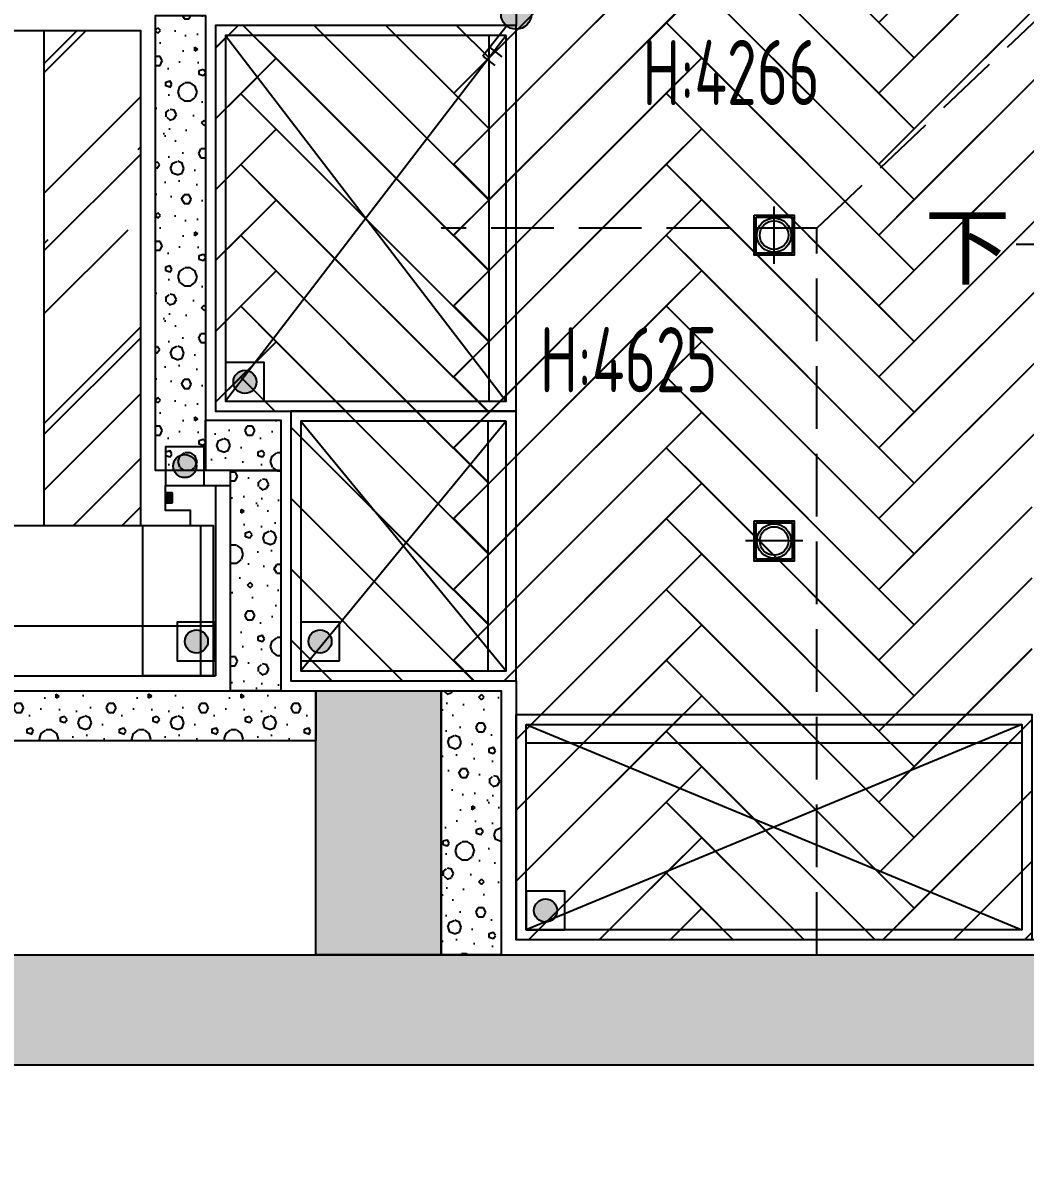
# Model space of a CAD drawing. Header units: millimetres. Extents: x -108767 to 78913, y -380878 to 1470.
# Drawn here: x -30906 to -28905, y -193970 to -191708 of the extents above; entities that cross this region are included whole.
import ezdxf
from ezdxf.enums import TextEntityAlignment as Align
from ezdxf.xclip import XClip

# ---------------------------------------------------------------- set-up
doc = ezdxf.new("R2010")
doc.units = ezdxf.units.MM
doc.header["$LTSCALE"] = 10
doc.header["$XCLIPFRAME"] = 0
doc.set_wipeout_variables(frame=1)
doc.linetypes.add('DASH', pattern=[0.35, 0.25, -0.1])
doc.linetypes.add('DOTE', pattern=[2.42, 2, -0.2, 0.02, -0.2])
for name, color, linetype in [('NW-01-stair(楼梯)', 87, 'Continuous'), ('NW-01-wall(原有墙体)', 255, 'Continuous'), ('NW-01-完成面', 43, 'Continuous'), ('NW-01-尺寸标注', 252, 'Continuous'), ('NW-01wall(新墙体)', 140, 'Continuous'), ('NW-01梁', 4, 'Continuous'), ('NW-02-fix(到顶家具)', 54, 'Continuous'), ('NW-02-light(平面灯具)', 12, 'Continuous'), ('NW-02不到底不到顶家具', 54, 'Continuous'), ('NW-03-地面铺装', 8, 'Continuous'), ('NW-04-light(天花灯具)', 1, 'Continuous'), ('NW-04-天花造型粗线', 163, 'Continuous'), ('NW-完成面（用于平面）', 43, 'Continuous'), ('NW-开关插座', 117, 'Continuous'), ('NW-开关面板', 147, 'Continuous'), ('NW-强弱电插座', 223, 'Continuous'), ('NW-强电插座', 223, 'Continuous'), ('PM-02家具', 3, 'Continuous'), ('平面图', 7, 'Continuous')]:
    doc.layers.add(name, color=color, linetype=linetype)
doc.styles.add('TSSD_REIN', font='tssdeng.shx', dxfattribs={"width": 0.7, "bigfont": 'hztxt.shx'})
doc.styles.add('宋体', font='', dxfattribs={"width": 0.8})
doc.styles.add('黑体', font='', dxfattribs={"width": 0.8, "height": 3})
doc.styles.get('宋体').set_extended_font_data('SimSun')
doc.styles.get('黑体').set_extended_font_data('Microsoft YaHei')
doc.linetypes.add('铝质LED灯条', pattern='A,12.7,-5.08,["AL.LED",宋体,S=2.54,R=0,X=-2.54,Y=-1.27],-10', length=27.78)
pattern_1 = [(0, (54.42, -56.26), (92.2296, 184.45919), [0, -184.45919]), (0, (-53.5, -81.16), (92.2296, 184.45919), [0, -184.45919]), (0, (6.46, -83), (92.2296, 184.45919), [0, -184.45919]), (0, (71.94, -28.6), (92.2296, 184.45919), [0, -184.45919]), (0, (-4.61, -92.23), (92.2296, 184.45919), [0, -184.45919]), (0, (90.39, 87.62), (92.2296, 184.45919), [0, -184.45919]), (0, (34.12, 72.86), (92.2296, 184.45919), [0, -184.45919]), (0, (63.64, 49.8), (92.2296, 184.45919), [0, -184.45919]), (0, (-86.7, 46.11), (92.2296, 184.45919), [0, -184.45919]), (0, (3.69, 37.81), (92.2296, 184.45919), [0, -184.45919]), (0, (-31.36, -9.22), (92.2296, 184.45919), [0, -184.45919]), (0, (-29.51, -78.4), (92.2296, 184.45919), [0, -184.45919]), (0, (39.66, -85.77), (92.2296, 184.45919), [0, -184.45919]), (0, (90.39, -4.61), (92.2296, 184.45919), [0, -184.45919]), (0, (-82.08, -33.2), (92.2296, 184.45919), [0, -184.45919]), (0, (-66.4, -1.84), (92.2296, 184.45919), [0, -184.45919]), (0, (5.53, -14.76), (92.2296, 184.45919), [0, -184.45919]), (0, (-20.29, -41.5), (92.2296, 184.45919), [0, -184.45919]), (0, (-35.05, 19.37), (92.2296, 184.45919), [0, -184.45919]), (0, (-11.99, 88.54), (92.2296, 184.45919), [0, -184.45919]), (0, (-74.7, -71.94), (92.2296, 184.45919), [0, -184.45919]), (0, (26.75, 50.73), (92.2296, 184.45919), [0, -184.45919]), (0, (-59.03, 53.5), (92.2296, 184.45919), [0, -184.45919]), (0, (-73.78, 77.47), (92.2296, 184.45919), [0, -184.45919]), (130.601294, (79.054, 29.865), (-461.1479683, 553.37757044), [8.09824, -3393.1611]), (18.434949, (65.878, 33.378), (461.1479726, 184.4591883), [8.33302, -1158.28932]), (90, (65.88, 25.47), (92.229595, 184.45919), [7.9054, -361.01297]), (161.565051, (73.784, 22.838), (-461.1479766, 184.459176), [8.33302, -1158.28932]), (53.130102, (73.784, 22.838), (92.229595, 184.459189), [8.78377, -913.51216]), (135, (80.81, -71.15), (-92.229606, 184.459177), [7.45328, -514.2761]), (45, (70.27, -71.15), (92.229594, 184.459189), [7.45328, -514.2761]), (135, (75.54, -76.42), (-92.229606, 184.459177), [7.45328, -514.2761]), (45, (75.54, -76.42), (92.229594, 184.459189), [7.45328, -514.2761]), (116.56505, (-7.9, 52.7), (-1e-05, 368.91837), [9.82055, -196.41107]), (180, (-12.3, 61.49), (-92.2296, 184.45919), [10.54053, -173.91866]), (63.43495, (-27.23, 52.7), (1e-07, 368.91838), [9.82055, -196.41107]), (116.56505, (-22.84, 43.92), (-1e-05, 368.91837), [9.82055, -196.41107]), (0, (-22.84, 43.92), (92.2296, 184.45919), [10.54053, -173.91866]), (63.43495, (-12.3, 43.92), (1e-07, 368.91838), [9.82055, -196.41107]), (107.102728, (61.4864, -9.662), (-276.6887736, 922.29594868), [11.94722, -5005.8852]), (143.972626, (57.973, 1.757), (-1752.362276, 1291.2143235), [11.94722, -2496.96889]), (180, (48.31, 8.78), (-92.2296, 184.45919), [11.4189, -173.04028]), (36.027373, (27.23, 1.757), (1752.3622853, 1291.2143111), [11.94722, -2496.96889]), (71.565051, (23.716, -8.784), (276.6887854, 922.2959447), [11.11069, -1155.51165]), (107.102728, (27.23, -20.203), (-276.6887736, 922.29594868), [11.94722, -5005.8852]), (143.972626, (36.892, -27.23), (-1752.362276, 1291.2143235), [11.94722, -2496.96889]), (0, (36.9, -27.23), (92.2296, 184.45919), [11.4189, -173.04028]), (36.027373, (48.311, -27.23), (1752.3622853, 1291.2143111), [11.94722, -2496.96889]), (71.565051, (57.973, -20.203), (276.6887854, 922.2959447), [11.11069, -1155.51165]), (150.255118, (63.243, 76.419), (-276.6887842, 184.4591867), [7.0817, -1480.07582]), (90, (57.09, 72.905), (92.229595, 184.45919), [7.02702, -361.89135]), (29.744881, (57.095, 72.905), (276.6887837, 184.4591882), [7.0817, -1480.07582]), (116.56505, (20.2, -54.46), (-1e-05, 368.91837), [9.82055, -196.41107]), (168.690067, (15.81, -45.676), (-830.0663521, 184.4591846), [8.95772, -1872.16411]), (41.185925, (0, -50.0675), (2305.7398558, 2029.05106764), [9.33728, -3912.31871]), (90, (0, -58.85), (92.229595, 184.45919), [8.78377, -360.1346]), (138.814074, (7.027, -65), (-2305.7398288, 2029.0510983), [9.33728, -3912.31871]), (16.699244, (7.027, -65), (3043.57661373, 922.29594078), [9.17053, -3842.45037]), (60.945396, (15.811, -62.365), (92.22959487, 184.45918847), [9.04345, -3789.20364]), (109.983106, (-57.0945, 22.838), (-461.14797504, 1291.2143218), [10.28114, -4307.79774]), (155.556045, (-60.608, 32.5), (-1198.98473437, 553.3775561), [10.61347, -4447.04414]), (24.4439547, (-79.932, 32.5), (1198.9847304, 553.37756493), [10.61347, -4447.04414]), (70.0168934, (-83.446, 22.838), (461.1479747, 1291.214322), [10.28114, -4307.79774]), (109.983106, (-79.932, 13.176), (-461.14797504, 1291.2143218), [10.28114, -4307.79774]), (160.016893, (-70.27, 9.662), (-461.1479749, 184.4591814), [10.28114, -2148.75827]), (19.9831065, (-70.27, 9.662), (461.147972, 184.4591895), [10.28114, -2148.75827]), (70.0168934, (-60.608, 13.176), (461.1479747, 1291.214322), [10.28114, -4307.79774]), (122.005383, (11.419, 6.149), (-92.2296072, 184.4591801), [8.2866, -1731.89791]), (18.434949, (-0.878, 10.54), (461.1479726, 184.4591883), [8.33302, -1158.28932]), (90, (-0.88, 2.635), (92.229595, 184.45919), [7.9054, -361.01297]), (161.565051, (7.027, 0), (-461.1479766, 184.459176), [8.33302, -1158.28932]), (54.462322, (7.027, 0), (645.6071612, 922.2959445), [7.55608, -3165.99978]), (116.56505, (-42.16, -38.65), (-1e-05, 368.91837), [9.82055, -196.41107]), (180, (-46.55, -29.86), (-92.2296, 184.45919), [9.66215, -174.79703]), (59.036243, (-61.486, -38.649), (92.2295948, 184.4591881), [10.24355, -2140.9016]), (120.963756, (-56.216, -47.432), (-92.2296071, 184.4591806), [10.24355, -2140.9016]), (0, (-56.22, -47.43), (92.2296, 184.45919), [9.66215, -174.79703]), (63.43495, (-46.55, -47.43), (1e-07, 368.91838), [9.82055, -196.41107])]

# ---------------------------------------------------------------- blocks, each defined once
blk = doc.blocks.new('A$C3F3C3A1A')
at = {"layer": 'PM-02家具', "color": 8}
for p, q in [((25, 7.5), (-25, 7.5)), ((0, -10.5), (0, 25.5))]:
    blk.add_line(p, q, dxfattribs=at)
at = {"layer": 'PM-02家具', "color": 12}
for points in [[(20, 15), (-20, 15), (-20, 0), (20, 0)], [(-12, 15), (-18.2, 15), (-18.2, 17.5), (-12, 17.5)], [(-4.4, 15), (-10.6, 15), (-10.6, 17.5), (-4.4, 17.5)], [(3.1, 15), (-3.1, 15), (-3.1, 17.5), (3.1, 17.5)], [(5, 15), (11.2, 15), (11.2, 17.5), (5, 17.5)], [(12.5, 15), (18.7, 15), (18.7, 17.5), (12.5, 17.5)]]:
    blk.add_lwpolyline(points, close=True, dxfattribs=at)
blk = doc.blocks.new('egfdfsdss')
blk.add_wipeout([(-42623.9, -173749.1), (-42603.9, -173749.1), (-42603.9, -173762.4), (-42623.9, -173762.4)])
at = {"layer": 'NW-01-完成面', "color": 251}
for points in [[(-42623.9, -173749.1), (-42603.9, -173749.1), (-42603.9, -173762.4), (-42623.9, -173762.4)], [(-42622.5, -173751.7), (-42605.2, -173751.7), (-42605.2, -173761.1), (-42622.5, -173761.1)]]:
    blk.add_lwpolyline(points, close=True, dxfattribs=at)
at = {"layer": 'NW-01-完成面', "extrusion": (0, 0, -1), "xscale": 0.3506010712517635, "yscale": 0.3506010712517635, "zscale": -0.3506010712517634, "rotation": 180.0000338488528}
blk.add_blockref('A$C3F3C3A1A', (42613.9, -173751.7), dxfattribs=at)
blk = doc.blocks.new('嵌入式射灯1')
at = {"color": 250, "linetype": 'DOTE', "ltscale": 30}
blk.add_line((0, 100), (0, -100), dxfattribs=at)
blk.add_lwpolyline([(-100, 0, 0, 0, 0), (100, 0, 30, 0, 0), (154.9, 0, 0, 0, 0)], format="xyseb", dxfattribs=at)
blk.add_circle((0, 0), 60)
at = {"color": 250}
blk.add_circle((0, 0), 50, dxfattribs=at)
blk = doc.blocks.new('*U237')
at = {"layer": 'NW-04-light(天花灯具)', "color": 1, "ltscale": 15}
blk.add_lwpolyline([(150844.17, -14074.61), (150848.37, -14074.61), (150848.37, -14078.82), (150844.17, -14078.82)], close=True, dxfattribs=at)
at = {"layer": 'NW-04-light(天花灯具)', "color": 8, "ltscale": 15}
blk.add_lwpolyline([(150844.38, -14074.82), (150848.16, -14074.82), (150848.16, -14078.61), (150844.38, -14078.61)], close=True, dxfattribs=at)
at = {"layer": 'NW-04-light(天花灯具)', "color": 1, "linetype": 'DASH', "ltscale": 15, "xscale": 0.03000000000000001, "yscale": 0.03000000000000001, "zscale": 0.03000000000000001, "rotation": 180.0000000002703}
blk.add_blockref('嵌入式射灯1', (150846.27, -14076.71), dxfattribs=at)
blk = doc.blocks.new('*U243')
at = {"layer": 'NW-04-light(天花灯具)', "color": 1, "ltscale": 15}
blk.add_lwpolyline([(150844.17, -14074.61), (150848.37, -14074.61), (150848.37, -14078.82), (150844.17, -14078.82)], close=True, dxfattribs=at)
at = {"layer": 'NW-04-light(天花灯具)', "color": 8, "ltscale": 15}
blk.add_lwpolyline([(150844.38, -14074.82), (150848.16, -14074.82), (150848.16, -14078.61), (150844.38, -14078.61)], close=True, dxfattribs=at)
at = {"layer": 'NW-04-light(天花灯具)', "color": 1, "linetype": 'DASH', "ltscale": 15, "xscale": 0.03000000000000001, "yscale": 0.03000000000000001, "zscale": 0.03000000000000001, "rotation": 270.0000000002702}
blk.add_blockref('嵌入式射灯1', (150846.27, -14076.71), dxfattribs=at)
blk = doc.blocks.new('*U61')
h = blk.add_hatch(color=256)
h.dxf.hatch_style = 1
edge = h.paths.add_edge_path()
edge.add_arc((0, 40), 30, 0, 360)
blk.add_lwpolyline([(-50, -10), (50, -10), (50, 90), (-50, 90)], close=True)
blk.add_circle((0, 40), 30)
blk = doc.blocks.new('*U264')
at = {"layer": 'NW-强电插座', "xscale": 0.7704166666280803, "yscale": 0.7704166666280803, "zscale": 0.7704166666280803}
blk.add_blockref('*U61', (225.9, 1986.4), dxfattribs=at)
blk = doc.blocks.new('eqweqweqweqweqweq')
at = {"layer": 'NW-开关面板'}
h = blk.add_hatch(color=256, dxfattribs=at)
edge = h.paths.add_edge_path()
edge.add_arc((0, 0), 1.011, 0, 360)
for p, q in [((-3.236, 1.806), (-2.521, 2.521)), ((-0.715, 0.715), (-2.521, 2.521)), ((-2.692, 1.262), (-1.977, 1.977)), ((0.715, -0.715), (2.521, -2.521)), ((2.005, -2.005), (2.72, -1.29)), ((2.521, -2.521), (3.236, -1.806))]:
    blk.add_line(p, q, dxfattribs=at)
blk.add_circle((0, 0), 1.011, dxfattribs=at)
blk = doc.blocks.new('*U270')
at = {"layer": 'NW-开关插座', "xscale": 30.1, "yscale": 30.1, "zscale": 30.1}
blk.add_blockref('eqweqweqweqweqweq', (225.9, 2013.9), dxfattribs=at)
blk = doc.blocks.new('GDSGGFDS')
at = {"layer": 'NW-03-地面铺装', "color": 250}
for points in [[(-30894.6, -191707.7), (-30470.4, -191283.5), (-30399.7, -191354.2), (-30823.9, -191778.4)], [(-30046.1, -191707.7), (-29621.9, -191283.5), (-29551.1, -191354.2), (-29975.4, -191778.4)], [(-29197.6, -191707.7), (-28773.3, -191283.5), (-28702.6, -191354.2), (-29126.9, -191778.4)], [(-31318.9, -191424.9), (-31248.2, -191354.2), (-30823.9, -191778.4), (-30894.6, -191849.1)], [(-30470.4, -191424.9), (-30399.7, -191354.2), (-29975.4, -191778.4), (-30046.1, -191849.1)], [(-29621.9, -191424.9), (-29551.1, -191354.2), (-29126.9, -191778.4), (-29197.6, -191849.1)], [(-30046.1, -191849.1), (-29621.9, -191424.9), (-29551.1, -191495.6), (-29975.4, -191919.9)], [(-29197.6, -191849.1), (-28773.3, -191424.9), (-28702.6, -191495.6), (-29126.9, -191919.9)], [(-29621.9, -191566.3), (-29551.1, -191495.6), (-29126.9, -191919.9), (-29197.6, -191990.6)], [(-30895.4, -191991.3), (-30471.1, -191567), (-30400.4, -191637.8), (-30824.7, -192062)], [(-30046.1, -191990.6), (-29621.9, -191566.3), (-29551.1, -191637), (-29975.4, -192061.3)], [(-29197.6, -191990.6), (-28773.3, -191566.3), (-28702.6, -191637), (-29126.9, -192061.3)], [(-30471.1, -191708.5), (-30400.4, -191637.8), (-29976.1, -192062), (-30046.9, -192132.7)], [(-29621.9, -191707.7), (-29551.1, -191637), (-29126.9, -192061.3), (-29197.6, -192132)], [(-30895.4, -192132.7), (-30471.1, -191708.5), (-30400.4, -191779.2), (-30824.7, -192203.4)], [(-30046.1, -192132), (-29621.9, -191707.7), (-29551.1, -191778.4), (-29975.4, -192202.7)], [(-29197.6, -192132), (-28773.3, -191707.7), (-28702.6, -191778.4), (-29126.9, -192202.7)], [(-30471.1, -191849.9), (-30400.4, -191779.2), (-29976.1, -192203.4), (-30046.9, -192274.1)], [(-29621.9, -191849.1), (-29551.1, -191778.4), (-29126.9, -192202.7), (-29197.6, -192273.4)], [(-30046.1, -192273.4), (-29621.9, -191849.1), (-29551.1, -191919.9), (-29975.4, -192344.1)], [(-29197.6, -192273.4), (-28773.3, -191849.1), (-28702.6, -191919.9), (-29126.9, -192344.1)], [(-30895.4, -192274.1), (-30471.1, -191849.9), (-30400.4, -191920.6), (-30824.7, -192344.9)], [(-30471.1, -191991.3), (-30400.4, -191920.6), (-29976.1, -192344.9), (-30046.9, -192415.6)], [(-29621.9, -191990.6), (-29551.1, -191919.9), (-29126.9, -192344.1), (-29197.6, -192414.8)], [(-30895.4, -192415.6), (-30471.1, -191991.3), (-30400.4, -192062), (-30824.7, -192486.3)], [(-30046.1, -192414.8), (-29621.9, -191990.6), (-29551.1, -192061.3), (-29975.4, -192485.5)], [(-29197.6, -192414.8), (-28773.3, -191990.6), (-28702.6, -192061.3), (-29126.9, -192485.5)], [(-30471.1, -192132.7), (-30400.4, -192062), (-29976.1, -192486.3), (-30046.9, -192557)], [(-29621.9, -192132), (-29551.1, -192061.3), (-29126.9, -192485.5), (-29197.6, -192556.3)], [(-30895.4, -192557), (-30471.1, -192132.7), (-30400.4, -192203.4), (-30824.7, -192627.7)], [(-30046.1, -192556.3), (-29621.9, -192132), (-29551.1, -192202.7), (-29975.4, -192627)], [(-29197.6, -192556.3), (-28773.3, -192132), (-28702.6, -192202.7), (-29126.9, -192627)], [(-30471.1, -192274.1), (-30400.4, -192203.4), (-29976.1, -192627.7), (-30046.9, -192698.4)], [(-29621.9, -192273.4), (-29551.1, -192202.7), (-29126.9, -192627), (-29197.6, -192697.7)], [(-30895.4, -192698.4), (-30471.1, -192274.1), (-30400.4, -192344.9), (-30824.7, -192769.1)], [(-30046.1, -192697.7), (-29621.9, -192273.4), (-29551.1, -192344.1), (-29975.4, -192768.4)], [(-29197.6, -192697.7), (-28773.3, -192273.4), (-28702.6, -192344.1), (-29126.9, -192768.4)], [(-30471.1, -192415.6), (-30400.4, -192344.9), (-29976.1, -192769.1), (-30046.9, -192839.8)], [(-29621.9, -192414.8), (-29551.1, -192344.1), (-29126.9, -192768.4), (-29197.6, -192839.1)], [(-30895.4, -192839.8), (-30471.1, -192415.6), (-30400.4, -192486.3), (-30824.7, -192910.5)], [(-30046.1, -192839.1), (-29621.9, -192414.8), (-29551.1, -192485.5), (-29975.4, -192909.8)], [(-29197.6, -192839.1), (-28773.3, -192414.8), (-28702.6, -192485.5), (-29126.9, -192909.8)], [(-30471.1, -192557), (-30400.4, -192486.3), (-29976.1, -192910.5), (-30046.9, -192981.3)], [(-29621.9, -192556.3), (-29551.1, -192485.5), (-29126.9, -192909.8), (-29197.6, -192980.5)], [(-30046.1, -192980.5), (-29621.9, -192556.3), (-29551.1, -192627), (-29975.4, -193051.2)], [(-29197.6, -192980.5), (-28773.3, -192556.3), (-28702.6, -192627), (-29126.9, -193051.2)], [(-30471.1, -192698.4), (-30400.4, -192627.7), (-29976.1, -193052), (-30046.9, -193122.7)], [(-29621.9, -192697.7), (-29551.1, -192627), (-29126.9, -193051.2), (-29197.6, -193121.9)], [(-30046.1, -193121.9), (-29621.9, -192697.7), (-29551.1, -192768.4), (-29975.4, -193192.6)], [(-29197.6, -193121.9), (-28773.3, -192697.7), (-28702.6, -192768.4), (-29126.9, -193192.6)], [(-30471.1, -192839.8), (-30400.4, -192769.1), (-29976.1, -193193.4), (-30046.9, -193264.1)], [(-29621.9, -192839.1), (-29551.1, -192768.4), (-29126.9, -193192.6), (-29197.6, -193263.4)], [(-30046.1, -193263.4), (-29621.9, -192839.1), (-29551.1, -192909.8), (-29975.4, -193334.1)], [(-29197.6, -193263.4), (-28773.3, -192839.1), (-28702.6, -192909.8), (-29126.9, -193334.1)], [(-30471.1, -192981.3), (-30400.4, -192910.5), (-29976.1, -193334.8), (-30046.9, -193405.5)], [(-29621.9, -192980.5), (-29551.1, -192909.8), (-29126.9, -193334.1), (-29197.6, -193404.8)], [(-30046.1, -193404.8), (-29621.9, -192980.5), (-29551.1, -193051.2), (-29975.4, -193475.5)], [(-29197.6, -193404.8), (-28773.3, -192980.5), (-28702.6, -193051.2), (-29126.9, -193475.5)], [(-29621.9, -193121.9), (-29551.1, -193051.2), (-29126.9, -193475.5), (-29197.6, -193546.2)], [(-30046.1, -193546.2), (-29621.9, -193121.9), (-29551.1, -193192.6), (-29975.4, -193616.9)], [(-29197.6, -193546.2), (-28773.3, -193121.9), (-28702.6, -193192.6), (-29126.9, -193616.9)], [(-29621.9, -193263.4), (-29551.1, -193192.6), (-29126.9, -193616.9), (-29197.6, -193687.6)], [(-30046.1, -193687.6), (-29621.9, -193263.4), (-29551.1, -193334.1), (-29975.4, -193758.3)], [(-29197.6, -193687.6), (-28773.3, -193263.4), (-28702.6, -193334.1), (-29126.9, -193758.3)], [(-29621.9, -193404.8), (-29551.1, -193334.1), (-29126.9, -193758.3), (-29197.6, -193829)], [(-30046.1, -193829), (-29621.9, -193404.8), (-29551.1, -193475.5), (-29975.4, -193899.8)], [(-29197.6, -193829), (-28773.3, -193404.8), (-28702.6, -193475.5), (-29126.9, -193899.8)], [(-29621.9, -193546.2), (-29551.1, -193475.5), (-29126.9, -193899.8), (-29197.6, -193970.5)]]:
    blk.add_lwpolyline(points, close=True, dxfattribs=at)

msp = doc.modelspace()

# ---------------------------------------------------------------- hatches: boundary and pattern name
at = {"layer": 'NW-01-wall(原有墙体)'}
h = msp.add_hatch(color=250, dxfattribs=at)
h.dxf.hatch_style = 1
h.paths.add_polyline_path([(-26709.3, -189681.5), (-28827.3, -189681.5), (-28827.3, -189318.5), (-29047.3, -189318.5), (-29047.3, -189890.5), (-26929.3, -189890.5), (-26929.3, -193568.5), (-36119.3, -193568.5), (-36119.3, -192912.5), (-36359.3, -192912.5), (-36359.3, -193788.5), (-26709.3, -193788.5)])
h = msp.add_hatch(color=250, dxfattribs=at)
h.dxf.hatch_style = 1
h.paths.add_polyline_path([(-30071.3, -193041.5), (-30321.3, -193041.5), (-30321.3, -193568.5), (-30071.3, -193568.5)])
at = {"layer": 'NW-04-天花造型粗线', "linetype": 'Continuous'}
h = msp.add_hatch(dxfattribs=at)
h.set_pattern_fill('AR-RROOF', color=250, scale=10, angle=45)
h.paths.add_polyline_path([(-30863.3, -192711.5), (-30671.3, -192711.5), (-30671.3, -191723.5), (-30863.3, -191723.5)])
at = {"layer": '平面图'}
h = msp.add_hatch(dxfattribs=at)
h.set_pattern_fill('14砌块砖隔墙', color=250, scale=184.459189, style=0, pattern_type=2)
h.set_pattern_definition(pattern_1)
h.paths.add_polyline_path([(-30541.3, -192601.5), (-30641.3, -192601.5), (-30641.3, -191693.5), (-30541.3, -191693.5)])
h.paths.add_polyline_path([(-30541.3, -192501.5), (-30391.3, -192501.5), (-30391.3, -192601.5), (-30541.3, -192601.5)])
h.paths.add_polyline_path([(-30491.3, -192601.5), (-30391.3, -192601.5), (-30391.3, -193041.5), (-30491.3, -193041.5)])
h = msp.add_hatch(dxfattribs=at)
h.set_pattern_fill('14砌块砖隔墙', color=250, scale=184.459189, style=0, pattern_type=2)
h.set_pattern_definition(pattern_1)
h.paths.add_polyline_path([(-31893.8, -193041.5), (-30321.3, -193041.5), (-30321.3, -193141.5), (-31893.8, -193141.5)])
h = msp.add_hatch(dxfattribs=at)
h.set_pattern_fill('14砌块砖隔墙', color=250, scale=184.459189, style=0, pattern_type=2)
h.set_pattern_definition([(0, (54.42, -95.16), (92.2296, 184.45919), [0, -184.45919]), (0, (-53.5, -120.06), (92.2296, 184.45919), [0, -184.45919]), (0, (6.46, -121.9), (92.2296, 184.45919), [0, -184.45919]), (0, (71.94, -67.49), (92.2296, 184.45919), [0, -184.45919]), (0, (-4.61, -131.13), (92.2296, 184.45919), [0, -184.45919]), (0, (90.39, 48.72), (92.2296, 184.45919), [0, -184.45919]), (0, (34.12, 33.97), (92.2296, 184.45919), [0, -184.45919]), (0, (63.64, 10.9), (92.2296, 184.45919), [0, -184.45919]), (0, (-86.7, 7.22), (92.2296, 184.45919), [0, -184.45919]), (0, (3.69, -1.08), (92.2296, 184.45919), [0, -184.45919]), (0, (-31.36, -48.12), (92.2296, 184.45919), [0, -184.45919]), (0, (-29.51, -117.29), (92.2296, 184.45919), [0, -184.45919]), (0, (39.66, -124.67), (92.2296, 184.45919), [0, -184.45919]), (0, (90.39, -43.5), (92.2296, 184.45919), [0, -184.45919]), (0, (-82.08, -72.1), (92.2296, 184.45919), [0, -184.45919]), (0, (-66.4, -40.74), (92.2296, 184.45919), [0, -184.45919]), (0, (5.53, -53.65), (92.2296, 184.45919), [0, -184.45919]), (0, (-20.29, -80.4), (92.2296, 184.45919), [0, -184.45919]), (0, (-35.05, -19.53), (92.2296, 184.45919), [0, -184.45919]), (0, (-11.99, 49.64), (92.2296, 184.45919), [0, -184.45919]), (0, (-74.7, -110.83), (92.2296, 184.45919), [0, -184.45919]), (0, (26.75, 11.83), (92.2296, 184.45919), [0, -184.45919]), (0, (-59.03, 14.6), (92.2296, 184.45919), [0, -184.45919]), (0, (-73.78, 38.58), (92.2296, 184.45919), [0, -184.45919]), (130.601294, (79.054, -9.031), (-461.1479683, 553.37757044), [8.09824, -3393.1611]), (18.434949, (65.878, -5.517), (461.1479726, 184.4591883), [8.33302, -1158.28932]), (90, (65.88, -13.42), (92.229595, 184.45919), [7.9054, -361.01297]), (161.565051, (73.784, -16.058), (-461.1479766, 184.459176), [8.33302, -1158.28932]), (53.130102, (73.784, -16.058), (92.229595, 184.459189), [8.78377, -913.51216]), (135, (80.81, -110.044), (-92.229606, 184.459177), [7.45328, -514.2761]), (45, (70.27, -110.044), (92.229594, 184.459189), [7.45328, -514.2761]), (135, (75.54, -115.314), (-92.229606, 184.459177), [7.45328, -514.2761]), (45, (75.54, -115.314), (92.229594, 184.459189), [7.45328, -514.2761]), (116.56505, (-7.9, 13.8), (-1e-05, 368.91837), [9.82055, -196.41107]), (180, (-12.3, 22.6), (-92.2296, 184.45919), [10.54053, -173.91866]), (63.43495, (-27.23, 13.8), (1e-07, 368.91838), [9.82055, -196.41107]), (116.56505, (-22.84, 5.02), (-1e-05, 368.91837), [9.82055, -196.41107]), (0, (-22.84, 5.02), (92.2296, 184.45919), [10.54053, -173.91866]), (63.43495, (-12.3, 5.02), (1e-07, 368.91838), [9.82055, -196.41107]), (107.102728, (61.4864, -48.5576), (-276.6887736, 922.29594868), [11.94722, -5005.8852]), (143.972626, (57.973, -37.139), (-1752.362276, 1291.2143235), [11.94722, -2496.96889]), (180, (48.31, -30.11), (-92.2296, 184.45919), [11.4189, -173.04028]), (36.027373, (27.23, -37.139), (1752.3622853, 1291.2143111), [11.94722, -2496.96889]), (71.565051, (23.716, -47.68), (276.6887854, 922.2959447), [11.11069, -1155.51165]), (107.102728, (27.23, -59.098), (-276.6887736, 922.29594868), [11.94722, -5005.8852]), (143.972626, (36.892, -66.125), (-1752.362276, 1291.2143235), [11.94722, -2496.96889]), (0, (36.9, -66.13), (92.2296, 184.45919), [11.4189, -173.04028]), (36.027373, (48.311, -66.125), (1752.3622853, 1291.2143111), [11.94722, -2496.96889]), (71.565051, (57.973, -59.098), (276.6887854, 922.2959447), [11.11069, -1155.51165]), (150.255118, (63.243, 37.523), (-276.6887842, 184.4591867), [7.0817, -1480.07582]), (90, (57.09, 34.01), (92.229595, 184.45919), [7.02702, -361.89135]), (29.744881, (57.095, 34.01), (276.6887837, 184.4591882), [7.0817, -1480.07582]), (116.56505, (20.2, -93.35), (-1e-05, 368.91837), [9.82055, -196.41107]), (168.690067, (15.81, -84.571), (-830.0663521, 184.4591846), [8.95772, -1872.16411]), (41.185925, (0, -88.963), (2305.7398558, 2029.05106764), [9.33728, -3912.31871]), (90, (0, -97.75), (92.229595, 184.45919), [8.78377, -360.1346]), (138.814074, (7.027, -103.895), (-2305.7398288, 2029.0510983), [9.33728, -3912.31871]), (16.699244, (7.027, -103.895), (3043.57661373, 922.29594078), [9.17053, -3842.45037]), (60.945396, (15.811, -101.26), (92.22959487, 184.45918847), [9.04345, -3789.20364]), (109.983106, (-57.0945, -16.058), (-461.14797504, 1291.2143218), [10.28114, -4307.79774]), (155.556045, (-60.608, -6.3955), (-1198.98473437, 553.3775561), [10.61347, -4447.04414]), (24.4439547, (-79.932, -6.3955), (1198.9847304, 553.37756493), [10.61347, -4447.04414]), (70.0168934, (-83.446, -16.058), (461.1479747, 1291.214322), [10.28114, -4307.79774]), (109.983106, (-79.932, -25.72), (-461.14797504, 1291.2143218), [10.28114, -4307.79774]), (160.016893, (-70.27, -29.233), (-461.1479749, 184.4591814), [10.28114, -2148.75827]), (19.9831065, (-70.27, -29.233), (461.147972, 184.4591895), [10.28114, -2148.75827]), (70.0168934, (-60.608, -25.72), (461.1479747, 1291.214322), [10.28114, -4307.79774]), (122.005383, (11.419, -32.747), (-92.2296072, 184.4591801), [8.2866, -1731.89791]), (18.434949, (-0.878, -28.355), (461.1479726, 184.4591883), [8.33302, -1158.28932]), (90, (-0.88, -36.26), (92.229595, 184.45919), [7.9054, -361.01297]), (161.565051, (7.027, -38.895), (-461.1479766, 184.459176), [8.33302, -1158.28932]), (54.462322, (7.027, -38.895), (645.6071612, 922.2959445), [7.55608, -3165.99978]), (116.56505, (-42.16, -77.54), (-1e-05, 368.91837), [9.82055, -196.41107]), (180, (-46.55, -68.76), (-92.2296, 184.45919), [9.66215, -174.79703]), (59.036243, (-61.486, -77.544), (92.2295948, 184.4591881), [10.24355, -2140.9016]), (120.963756, (-56.216, -86.328), (-92.2296071, 184.4591806), [10.24355, -2140.9016]), (0, (-56.22, -86.33), (92.2296, 184.45919), [9.66215, -174.79703]), (63.43495, (-46.55, -86.33), (1e-07, 368.91838), [9.82055, -196.41107])])
h.paths.add_polyline_path([(-29950.8, -193041.5), (-30070.8, -193041.5), (-30071.8, -193568.5), (-29951.8, -193568.5)])

# ---------------------------------------------------------------- linework, layer by layer
at = {"layer": 'NW-01-stair(楼梯)'}
msp.add_line((-28923.8, -192150), (-28284.2, -192150), dxfattribs=at)
at = {"layer": 'NW-01-wall(原有墙体)'}
for p, q in [((-36119.3, -193568.5), (-26929.3, -193568.5)), ((-26709.3, -193788.5), (-36359.3, -193788.5))]:
    msp.add_line(p, q, dxfattribs=at)
msp.add_lwpolyline([(-30321.3, -193041.5), (-30071.3, -193041.5), (-30071.3, -193568.5), (-30321.3, -193568.5)], close=True, dxfattribs=at)
at = {"layer": 'NW-01-尺寸标注'}
msp.add_line((-31893.8, -193041.5), (-30492.3, -193041.5), dxfattribs=at)
at = {"layer": 'NW-01wall(新墙体)'}
for points in [[(-30541.3, -192601.5), (-30641.3, -192601.5), (-30641.3, -191693.5), (-30541.3, -191693.5)], [(-30541.3, -192501.5), (-30391.3, -192501.5), (-30391.3, -192601.5), (-30541.3, -192601.5)], [(-30491.3, -192601.5), (-30391.3, -192601.5), (-30391.3, -193041.5), (-30491.3, -193041.5)], [(-31893.8, -193041.5), (-30321.3, -193041.5), (-30321.3, -193141.5), (-31893.8, -193141.5)], [(-30071.3, -193041.5), (-29951.3, -193041.5), (-29951.3, -193568.5), (-30071.3, -193568.5)]]:
    msp.add_lwpolyline(points, close=True, dxfattribs=at)
at = {"layer": 'NW-01梁', "linetype": 'DASH', "ltscale": 50}
msp.add_line((-29321.3, -192118.5), (-28853.3, -191673.5), dxfattribs=at)
msp.add_lwpolyline([(-30071.3, -193568.5), (-29321.3, -193568.5), (-29321.3, -192118.5), (-30071.3, -192118.5)], dxfattribs=at)
at = {"layer": 'NW-02-fix(到顶家具)', "color": 8, "ltscale": 10}
for p, q in [((-29941.3, -191733.5), (-30501.3, -192463.5)), ((-30501.3, -191733.5), (-29941.3, -192463.5)), ((-29941.3, -192503.5), (-30351.3, -193001.5)), ((-30351.3, -192503.5), (-29941.3, -193001.5)), ((-29901.3, -193108.5), (-28912.3, -193518.5)), ((-28912.3, -193108.5), (-29901.3, -193518.5))]:
    msp.add_line(p, q, dxfattribs=at)
at = {"layer": 'NW-02-fix(到顶家具)', "ltscale": 10}
for points in [[(-29921.3, -191713.5), (-30521.3, -191713.5), (-30521.3, -192483.5), (-29921.3, -192483.5)], [(-29921.3, -192483.5), (-30371.3, -192483.5), (-30371.3, -193021.5), (-29921.3, -193021.5)], [(-29921.3, -193088.5), (-28892.3, -193088.5), (-28892.3, -193538.5), (-29921.3, -193538.5)]]:
    msp.add_lwpolyline(points, close=True, dxfattribs=at)
at = {"layer": 'NW-02-fix(到顶家具)', "color": 8, "ltscale": 10}
for points in [[(-29941.3, -191733.5), (-30501.3, -191733.5), (-30501.3, -192463.5), (-29941.3, -192463.5)], [(-29941.3, -192503.5), (-30351.3, -192503.5), (-30351.3, -193001.5), (-29941.3, -193001.5)], [(-29901.3, -193108.5), (-28912.3, -193108.5), (-28912.3, -193518.5), (-29901.3, -193518.5)]]:
    msp.add_lwpolyline(points, close=True, dxfattribs=at)
at = {"layer": 'NW-02-light(平面灯具)', "linetype": '铝质LED灯条'}
for p, q in [((-29976.1, -191733.5), (-29976.1, -192463.5)), ((-29977.9, -192503.5), (-29977.9, -193001.5)), ((-30551.2, -192711.5), (-30551.2, -193011.5)), ((-29901.3, -193145.6), (-28912.3, -193145.6))]:
    msp.add_line(p, q, dxfattribs=at)
at = {"layer": 'NW-02不到底不到顶家具'}
msp.add_lwpolyline([(-30666.3, -192711.5), (-30526.3, -192711.5), (-30526.3, -193011.5), (-30666.3, -193011.5)], close=True, dxfattribs=at)
at = {"layer": 'NW-04-天花造型粗线', "color": 32}
msp.add_line((-30863.3, -192711.5), (-30863.3, -191723.5), dxfattribs=at)
at = {"layer": 'NW-04-天花造型粗线'}
msp.add_lwpolyline([(-31563.3, -191723.5), (-31563.3, -192711.5), (-30671.3, -192711.5)], dxfattribs=at)
at = {"layer": 'NW-完成面（用于平面）'}
msp.add_line((-30521.3, -192631.5), (-30521.3, -193011.5), dxfattribs=at)
for points in [[(-28772.3, -191296.5), (-28772.3, -191703.5), (-26959.3, -191703.5), (-26959.3, -193538.5), (-29921.3, -193538.5)], [(-31123.2, -191452.5), (-32054.3, -191452.5), (-32054.3, -191932.5), (-31863.3, -191932.5), (-31863.3, -191723.5), (-30671.3, -191723.5), (-30671.3, -192711.5), (-30571.3, -192711.5), (-30571.3, -192681.5), (-30621.3, -192681.5), (-30621.3, -192631.5), (-30491.3, -192631.5)], [(-36089.3, -192912.5), (-36089.3, -193538.5), (-33254.3, -193538.5), (-33254.3, -192938.5), (-33044.3, -192938.5), (-33044.3, -193338.5), (-32054.3, -193338.5), (-32054.3, -193011.5), (-30521.3, -193011.5)]]:
    msp.add_lwpolyline(points, dxfattribs=at)

# ---------------------------------------------------------------- block references
at = {"layer": 'NW-03-地面铺装'}
ref = msp.add_blockref('GDSGGFDS', (0, 0), dxfattribs=at)
XClip(ref).set_block_clipping_path([(-32054.2528974363, -190312.4724403678), (-32051.2528974391, -191452.4724403794), (-31006.7196699437, -191452.4724403794), (-31006.7196699504, -191442.4724403689), (-30971.7196708461, -191442.4724407299), (-30971.7196708461, -191432.4724403736), (-30956.7196707429, -191432.4724403736), (-30956.7196707429, -191452.4724403794), (-29921.2528974393, -191452.4724403794), (-29921.2528974393, -191713.4724403793), (-30521.2528974393, -191713.4724403793), (-30521.2528974393, -192483.4724403797), (-30371.2528974395, -192483.4724403797), (-30371.2528974395, -193021.4724403799), (-29921.2528974393, -193021.4724403799), (-29921.2528974393, -193538.4724403797), (-28892.2528973914, -193538.4724403797), (-28892.2528973914, -192630.9724403794), (-28853.2528974393, -192630.9724403794), (-28853.2528974393, -192610.9724403794), (-28892.2528973914, -192610.9724403794), (-28892.2528973914, -192560.9724403794), (-28853.2528974393, -192560.9724403794), (-28853.2528974393, -191703.4724403797), (-28773.3258569759, -191707.7228517465), (-28772.2528974393, -191296.4724403797), (-28775.2528974393, -191296.4724403797), (-28775.2528974393, -191286.4724403797), (-28534.0582369719, -191286.4724403797), (-28534.0582369719, -190440.4724403794), (-28775.2528974393, -190440.4724403794), (-28775.2528974393, -190430.4724403794), (-28772.2528974393, -190430.4724403794), (-28772.2528974393, -189910.4724403794), (-29327.2528974393, -189910.4724403794), (-29327.2528974393, -189763.4724403794), (-29332.2528974393, -189763.4724403794), (-29332.2528974393, -189737.4724403794), (-29327.2528974393, -189737.4724403794), (-29327.2528974393, -189740.4724403794), (-29297.2528974393, -189740.4724403794), (-29297.2528974393, -184285.4724403794), (-33304.2528974392, -184285.4724403794), (-33304.2528974392, -184972.4724403794), (-33324.2528974392, -184972.4724403794), (-33324.2528974392, -185782.4724403794), (-33304.2528974392, -185782.4724403794), (-33304.2528974392, -186362.4724403794), (-33324.2528974392, -186362.4724403794), (-33324.2528974392, -189257.4724403794), (-33304.2528974392, -189257.4724403794), (-33304.2528974392, -189740.4724403794), (-33054.2528974506, -189740.4724403794), (-33054.2528974506, -190112.4724403925), (-33064.1757693088, -190112.4724403925), (-33064.1757693088, -190182.4724403925), (-33054.2528974506, -190182.4724403925), (-32054.2528974363, -190182.4724403925)])
at = {"layer": 'NW-04-light(天花灯具)', "xscale": 19.008, "yscale": 19.008, "zscale": 19.008}
for name, p in [('*U237', (-2896692.6, 75438)), ('*U243', (-2896692.6, 74827.7))]:
    msp.add_blockref(name, p, dxfattribs=at)
at = {"layer": 'NW-开关插座', "xscale": 0.9984580498866207, "yscale": 0.9984580498866207, "zscale": 0.9984580498866207, "rotation": 276.6842996492062}
msp.add_blockref('*U270', (-31944.7, -191700.8), dxfattribs=at)
at = {"layer": 'NW-强弱电插座', "xscale": 0.9984580498866216, "yscale": 0.9984580498866216, "zscale": 0.9984580498866216, "rotation": 89.99999999999999}
for p in [(-28448.7, -192650.5), (-28568.7, -192818.5), (-28545.6, -193168.5), (-28298.7, -193168.5), (-27848.7, -193705.5)]:
    msp.add_blockref('*U264', p, dxfattribs=at)

# ---------------------------------------------------------------- texts
at = {"layer": 'NW-01-stair(楼梯)', "style": '黑体'}
msp.add_text('下', height=125, dxfattribs=at).set_placement((-29020.8, -192217.4), align=Align.CENTER)
at = {"layer": 'NW-01梁', "color": 251, "style": 'TSSD_REIN', "width": 0.7}
for s, p in [('H:4266', (-29669.3, -191872.5)), ('H:4625', (-29873.9, -192445.6))]:
    msp.add_text(s, height=130, dxfattribs=at).set_placement(p)

# ---------------------------------------------------------------- next in the draw order: block references
at = {"rotation": 90.00000000007675}
msp.add_blockref('egfdfsdss', (-204370.4, -150042.6), dxfattribs=at)

# ---------------------------------------------------------------- next in the draw order: linework, layer by layer
at = {"layer": 'NW-04-天花造型粗线'}
msp.add_lwpolyline([(-31763.3, -191723.5), (-31763.3, -192911.5), (-30521.3, -192911.5)], dxfattribs=at)
at = {"layer": 'NW-完成面（用于平面）'}
msp.add_lwpolyline([(-31073.2, -191452.5), (-29921.3, -191452.5), (-29921.3, -191713.5), (-30521.3, -191713.5), (-30521.3, -192483.5), (-30371.3, -192483.5), (-30371.3, -193021.5), (-29921.3, -193021.5), (-29921.3, -193538.5)], dxfattribs=at)

# ---------------------------------------------------------------- next in the draw order: block references
at = {"layer": 'NW-完成面（用于平面）', "xscale": -1, "rotation": 90}
msp.add_blockref('egfdfsdss', (-204370.4, -235270.3), dxfattribs=at)

doc.saveas('drawing.dxf')
